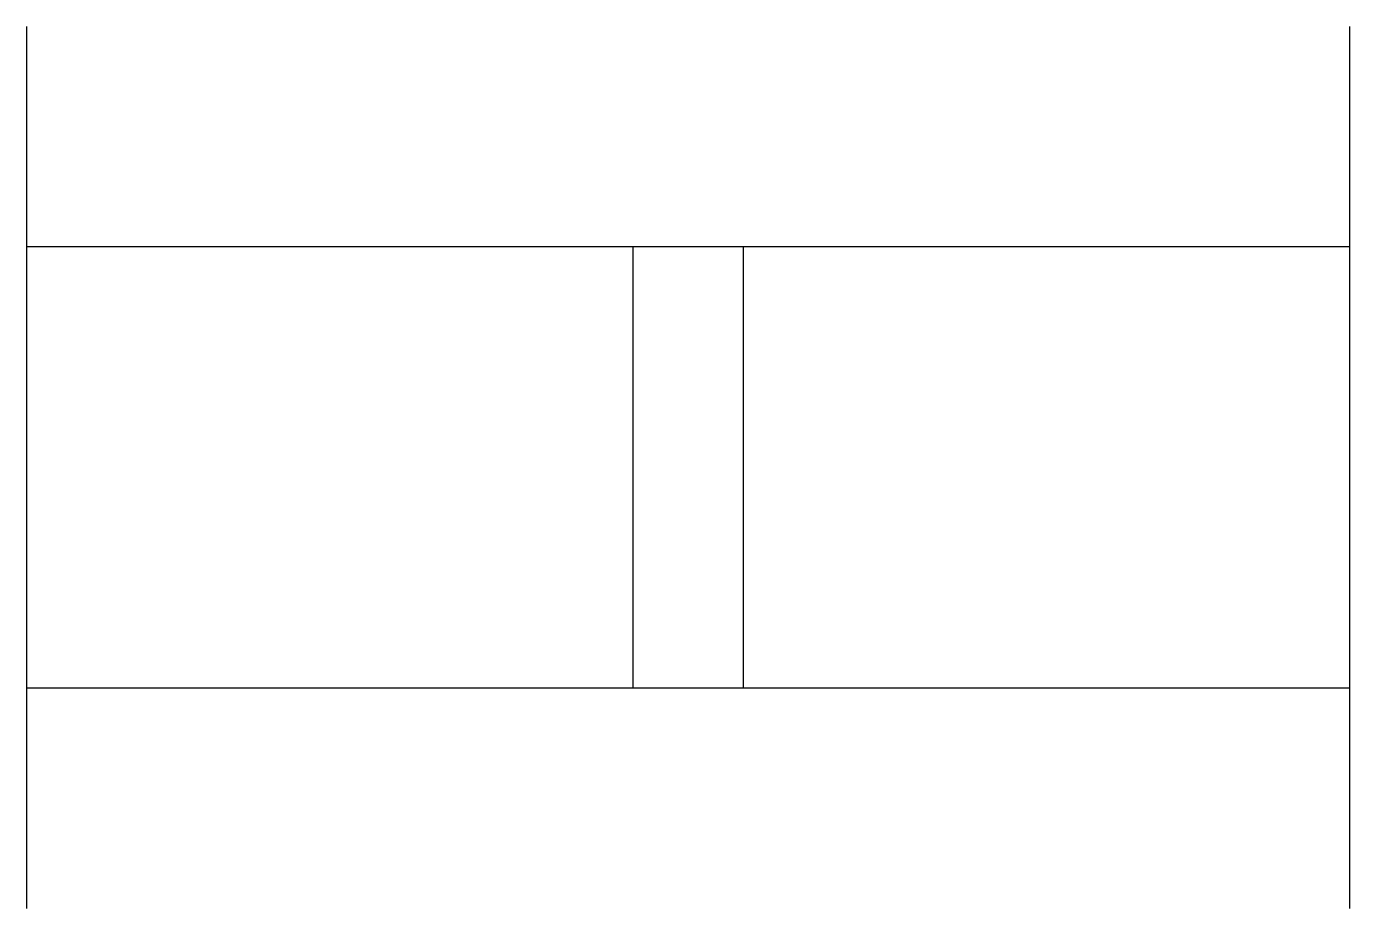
# Model space of a CAD drawing. Header units: millimetres. Extents: x 0 to 1, y 0 to 0.667.
import ezdxf

# ---------------------------------------------------------------- set-up
doc = ezdxf.new("R2010")
doc.units = ezdxf.units.MM

msp = doc.modelspace()

# ---------------------------------------------------------------- linework, layer by layer
for p, q in [((0, 0.66667), (0, 0)), ((1, 0.66667), (1, 0)), ((1, 0.5), (0, 0.5)), ((0.45833, 0.5), (0.45833, 0.16667)), ((0.54167, 0.5), (0.54167, 0.16667)), ((1, 0.16667), (0, 0.16667))]:
    msp.add_line(p, q)

doc.saveas('drawing.dxf')
